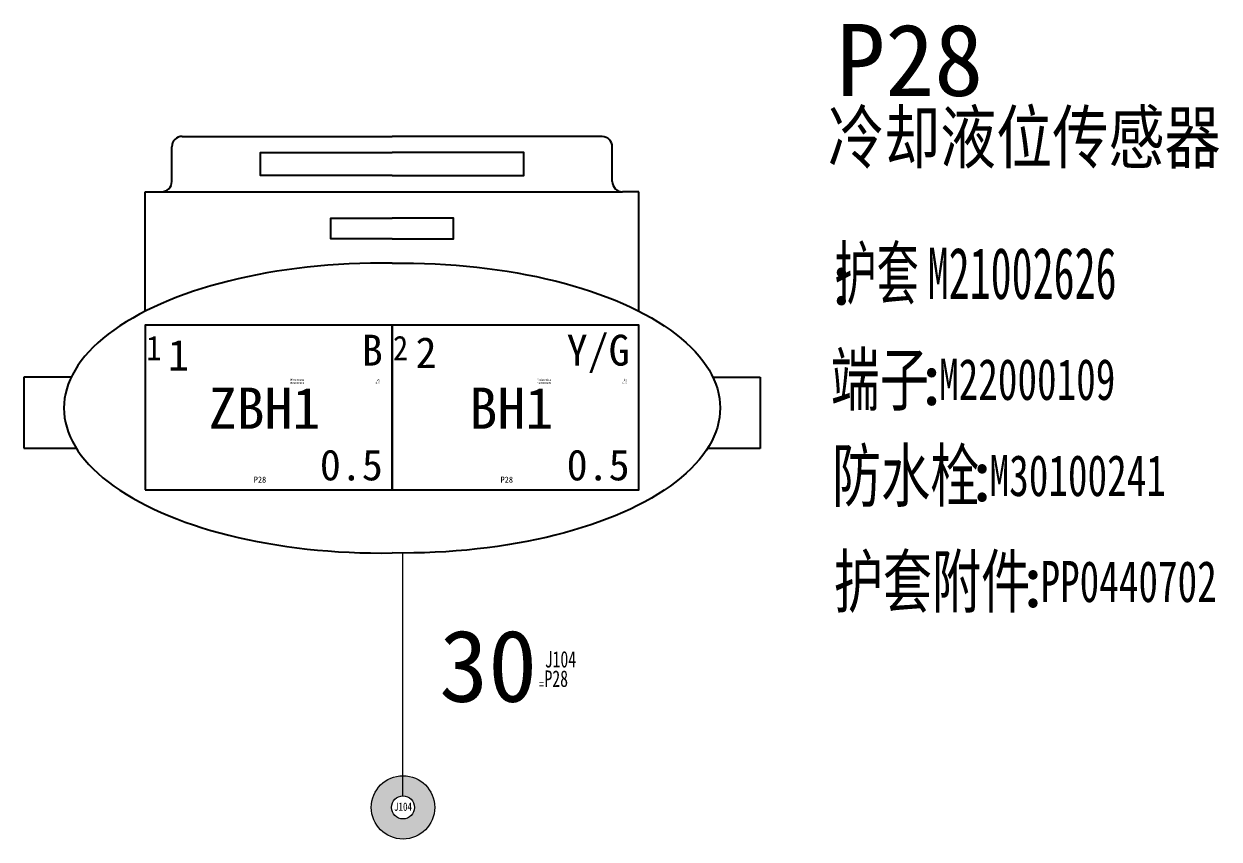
# Model space of a CAD drawing. Header units: millimetres. Extents: x -2653 to 6698, y -4403 to -42.
# Drawn here: x 752.8 to 810.9, y -865.6 to -826 of the extents above; entities that cross this region are included whole.
import ezdxf
from ezdxf.enums import TextEntityAlignment as Align

# ---------------------------------------------------------------- set-up
doc = ezdxf.new("R2010")
doc.units = ezdxf.units.MM
doc.header["$MEASUREMENT"] = 0
for name, color, linetype in [('文字', 3, 'Continuous'), ('节点长度', 1, 'Continuous'), ('节点长度-L', 32, 'Continuous'), ('轮廓线', 7, 'Continuous'), ('连接器-供应商', 43, 'Continuous'), ('连接器-功能', 63, 'Continuous'), ('连接器-名称', 53, 'Continuous'), ('连接器-编码', 52, 'Continuous'), ('附件-供应商', 43, 'Continuous'), ('附件-名称', 53, 'Continuous'), ('附件-数量', 21, 'Continuous'), ('附件-编码', 52, 'Continuous')]:
    doc.layers.add(name, color=color, linetype=linetype)
for name, color, linetype, plot in [('节点长度-E1', 53, 'Continuous', False), ('节点长度-E2', 53, 'Continuous', False), ('节点长度-不打印', 14, 'Continuous', False), ('连接器-不打印', 1, 'Continuous', False), ('连接器-位置', 12, 'Continuous', False), ('附件-不打印', 2, 'Continuous', False), ('隐藏-剥皮长度', 2, 'Continuous', False), ('隐藏-加余量', 1, 'Continuous', False), ('隐藏-备注', 1, 'Continuous', False), ('隐藏-孔位', 1, 'Continuous', False), ('隐藏-对应端子', 2, 'Continuous', False), ('隐藏-节点长度辅助', 202, 'Continuous', False), ('隐藏-规格', 1, 'Continuous', False), ('隐藏-辅助信息', 3, 'Continuous', False), ('隐藏-防水栓', 2, 'Continuous', False)]:
    doc.layers.add(name, color=color, linetype=linetype, plot=plot)
doc.styles.add('CL', font='', dxfattribs={"height": 2})
doc.styles.get("Standard").update_dxf_attribs({"font": 'txt', "bigfont": 'gbcbig.shx'})
doc.styles.get('CL').set_extended_font_data('SimSun')

# ---------------------------------------------------------------- blocks, each defined once
blk = doc.blocks.new('1205 2641')
for p, q in [((921.768, 762.223), (931.973, 762.223)), ((942.186, 762.219), (931.984, 762.223)), ((921.268, 760.036), (921.268, 761.723)), ((942.685, 760.031), (942.685, 761.719)), ((919.977, 753.727), (919.977, 759.536)), ((919.977, 759.536), (920.768, 759.536)), ((920.768, 759.536), (943.185, 759.531)), ((943.98, 759.531), (943.185, 759.531)), ((943.977, 753.722), (943.98, 759.531)), ((916.383, 750.529), (914.076, 750.529)), ((914.076, 750.529), (914.078, 747.065)), ((947.57, 750.523), (949.876, 750.522)), ((949.876, 750.522), (949.873, 747.057)), ((914.078, 747.065), (916.629, 747.065)), ((949.873, 747.057), (947.322, 747.058))]:
    blk.add_line(p, q)
for points in [[(931.974, 760.322), (925.579, 760.322), (925.579, 761.438), (931.974, 761.438)], [(931.983, 760.322), (938.378, 760.319), (938.379, 761.435), (931.984, 761.438)], [(931.974, 757.243), (928.999, 757.243), (928.999, 758.258), (931.974, 758.258)], [(931.982, 757.243), (934.957, 757.242), (934.957, 758.257), (931.982, 758.258)]]:
    blk.add_lwpolyline(points)
for points in [[(919.977, 745.05), (931.977, 745.05), (931.977, 753.05), (919.977, 753.05)], [(931.977, 745.05), (943.977, 745.05), (943.977, 753.05), (931.977, 753.05)]]:
    blk.add_lwpolyline(points, close=True)
for centre, start, end in [((921.768, 761.723), 90, 180), ((942.185, 761.719), 360, 89.97597), ((920.768, 760.036), 269.9889, 360), ((943.185, 760.031), 180, 269.97597)]:
    blk.add_arc(centre, 0.5, start, end)
blk.add_ellipse((931.448, 749.019), major_axis=(15.424, 0), ratio=0.456614, start_param=1.536658, end_param=4.746619)
at = {"extrusion": (0, 0, -1)}
blk.add_ellipse((932.504, 749.019), major_axis=(-15.424, -0.008), ratio=0.456614, start_param=1.536658, end_param=4.746619, dxfattribs=at)
at = {"char_height": 1.5, "width": 2.8797, "attachment_point": 1}
for s, insert in [('{\\f@SimSun|b0|i0|c134|p2;1}', (921.087, 752.346)), ('{\\f@SimSun|b0|i0|c134|p2;2}', (933.119, 752.467))]:
    blk.add_mtext(s, dxfattribs=dict(at, insert=insert))
blk = doc.blocks.new('连接器')
at = {"layer": '文字', "style": 'CL'}
blk.add_text(':', height=2.5, dxfattribs=at).set_placement((-3.933, -4.363), align=Align.MIDDLE_CENTER)
at = {"layer": '连接器-不打印', "color": 3, "style": 'CL', "width": 0.6, "flags": 5}
for tag, p in [('工位', (-7.189, -5.838)), ('规格', (-2.939, -5.838))]:
    blk.add_attdef(tag, text='', height=0.2, dxfattribs=at).set_placement(p, align=Align.MIDDLE_LEFT)
at = {"layer": '连接器-不打印', "color": 2, "style": 'CL', "width": 0.6, "flags": 5}
for tag, p in [('数量', (-5.117, -5.838)), ('供方编码', (-7.189, -6.29))]:
    blk.add_attdef(tag, text='', height=0.2, dxfattribs=at).set_placement(p, align=Align.MIDDLE_LEFT)
at = {"layer": '连接器-不打印', "color": 1, "style": 'CL', "width": 0.6, "flags": 5}
for tag, p in [('选项', (-7.189, -6.058)), ('备注', (-2.936, -6.058))]:
    blk.add_attdef(tag, text='', height=0.2, dxfattribs=at).set_placement(p, align=Align.MIDDLE_LEFT)
at = {"layer": '连接器-不打印', "color": 1, "style": 'CL', "width": 0.6, "flags": 1}
for tag, p in [('加余量', (-4.967, -6.058)), ('单位', (-4.967, -6.29)), ('自带线', (-2.765, -6.29))]:
    blk.add_attdef(tag, text='', height=0.2, dxfattribs=at).set_placement(p, align=Align.MIDDLE_CENTER)
at = {"layer": '连接器-位置', "color": 1, "style": 'CL', "flags": 4}
blk.add_attdef('位置', text='', height=3.5, dxfattribs=at).set_placement((-4.408, 2.42), align=Align.MIDDLE_CENTER)
at = {"layer": '连接器-供应商', "color": 3, "style": 'CL', "width": 0.6, "flags": 4}
blk.add_attdef('供应商', text='', height=2.5, dxfattribs=at).set_placement((-16.811, -4.38), align=Align.MIDDLE_RIGHT)
at = {"layer": '连接器-功能', "color": 3, "style": 'CL', "width": 0.8, "flags": 4}
blk.add_attdef('功能', text='', height=2.5, dxfattribs=at).set_placement((-4.341, -1.264), align=Align.MIDDLE_CENTER)
at = {"layer": '连接器-名称', "color": 3, "style": 'CL', "width": 0.6, "flags": 4}
blk.add_attdef('名称', text='', height=2.5, dxfattribs=at).set_placement((-4.1, -4.363), align=Align.MIDDLE_RIGHT)
at = {"layer": '连接器-编码', "color": 2, "style": 'CL', "width": 0.6, "flags": 4}
blk.add_attdef('编码', text='', height=2.5, dxfattribs=at).set_placement((-3.662, -4.363), align=Align.MIDDLE_LEFT)
blk = doc.blocks.new('附件')
at = {"layer": '文字', "color": 3, "style": 'CL'}
blk.add_text(':', height=2.5, dxfattribs=at).set_placement((-3.788, -0.382), align=Align.MIDDLE_CENTER)
at = {"layer": '附件-不打印', "color": 3, "style": 'CL', "width": 0.7, "flags": 5}
for tag, p in [('供方编码', (-8.485, -1.616)), ('范围', (-8.485, -1.318)), ('工位', (-6.896, -1.318)), ('位置', (-5.306, -1.318))]:
    blk.add_attdef(tag, text='', height=0.2, dxfattribs=at).set_placement(p, align=Align.MIDDLE_CENTER)
at = {"layer": '附件-不打印', "color": 1, "style": 'CL'}
for tag, width, flags, p in [('选项', 0.7, 13, (-6.896, -1.616)), ('备注', 0.7, 5, (-5.306, -1.616)), ('规格', 0.7, 5, (-3.717, -1.616)), ('单位', 0.6, 1, (-3.717, -1.318))]:
    blk.add_attdef(tag, text='', height=0.2, dxfattribs=dict(at, width=width, flags=flags)).set_placement(p, align=Align.MIDDLE_CENTER)
at = {"layer": '附件-供应商', "color": 3, "style": 'CL', "width": 0.7, "flags": 8}
blk.add_attdef('供应商', text='', height=2.5, dxfattribs=at).set_placement((-13.399, -0.419), align=Align.MIDDLE_RIGHT)
at = {"layer": '附件-名称', "color": 3, "style": 'CL', "width": 0.7, "flags": 4}
blk.add_attdef('名称', text='', height=2.5, dxfattribs=at).set_placement((-3.92, -0.382), align=Align.MIDDLE_RIGHT)
at = {"layer": '附件-数量', "color": 2, "style": 'CL', "width": 0.7, "flags": 2}
blk.add_attdef('*', text='', height=1, dxfattribs=at).set_placement((15.719, -0.382), align=Align.MIDDLE_CENTER)
at = {"layer": '附件-数量', "color": 2, "style": 'CL', "width": 0.7, "flags": 4}
blk.add_attdef('数量', text='', height=1.2, dxfattribs=at).set_placement((16.072, -0.382), align=Align.MIDDLE_LEFT)
at = {"layer": '附件-编码', "color": 2, "style": 'CL', "width": 0.7, "flags": 4}
blk.add_attdef('编码', text='', height=2.5, dxfattribs=at).set_placement((-3.651, -0.382), align=Align.MIDDLE_LEFT)
blk = doc.blocks.new('电线2')
at = {"layer": '轮廓线', "color": 7, "style": 'CL', "flags": 4}
for tag, p in [('颜色', (5.879, 2.803)), ('线径', (5.879, -2.776))]:
    blk.add_attdef(tag, text='', height=1.5, dxfattribs=at).set_placement(p, align=Align.MIDDLE_RIGHT)
blk.add_attdef('线号', text='', height=2, dxfattribs=at).set_placement((0.127, -0.016), align=Align.MIDDLE_CENTER)
at = {"layer": '隐藏-剥皮长度', "color": 2, "style": 'CL', "width": 0.9, "flags": 4}
blk.add_attdef('剥皮', text='', height=0.1, dxfattribs=at).set_placement((5.742, 1.222), align=Align.MIDDLE_RIGHT)
at = {"layer": '隐藏-加余量', "color": 1, "style": 'CL', "width": 0.9, "flags": 4}
blk.add_attdef('加余量', text='', height=0.1, dxfattribs=at).set_placement((5.742, 1.362), align=Align.MIDDLE_RIGHT)
at = {"layer": '隐藏-备注', "color": 1, "style": 'CL', "width": 0.9, "flags": 5}
blk.add_attdef('备注', text='', height=0.1, dxfattribs=at).set_placement((3.704, -1.38), align=Align.MIDDLE_CENTER)
at = {"layer": '隐藏-孔位', "color": 6, "style": 'CL', "width": 0.9, "flags": 4}
blk.add_attdef('孔位', text='', height=1.2, dxfattribs=at).set_placement((-5.625, 2.907), align=Align.MIDDLE_LEFT)
at = {"layer": '隐藏-对应端子', "color": 2, "style": 'CL', "width": 0.9, "flags": 4}
blk.add_attdef('对应簧片', text='', height=0.1, dxfattribs=at).set_placement((2.055, 1.208), align=Align.MIDDLE_RIGHT)
at = {"layer": '隐藏-规格', "color": 1, "style": 'CL', "width": 0.9, "flags": 5}
blk.add_attdef('规格', text='', height=0.2, dxfattribs=at).set_placement((5.742, -1.391), align=Align.MIDDLE_RIGHT)
at = {"layer": '隐藏-辅助信息', "color": 3, "style": 'CL', "width": 0.9, "flags": 5}
for tag, p in [('供方编码', (3.704, 1.236)), ('编码', (3.704, 1.37))]:
    blk.add_attdef(tag, text='', height=0.1, dxfattribs=at).set_placement(p, align=Align.MIDDLE_CENTER)
at = {"layer": '隐藏-辅助信息', "color": 2, "style": 'CL', "width": 0.9, "flags": 5}
for tag, p in [('辅助', (3.704, 1.511)), ('标识管', (3.704, -1.138))]:
    blk.add_attdef(tag, text='', height=0.1, dxfattribs=at).set_placement(p, align=Align.MIDDLE_CENTER)
at = {"layer": '隐藏-辅助信息', "color": 3, "style": 'CL', "width": 0.9, "flags": 5}
for tag, p in [('线种', (2.055, -1.261)), ('工位', (2.055, -1.38))]:
    blk.add_attdef(tag, text='', height=0.1, dxfattribs=at).set_placement(p, align=Align.MIDDLE_RIGHT)
at = {"layer": '隐藏-辅助信息', "color": 1, "style": 'CL', "width": 0.9, "flags": 5}
blk.add_attdef('选项', text='', height=0.1, dxfattribs=at).set_placement((3.704, -1.261), align=Align.MIDDLE_CENTER)
at = {"layer": '隐藏-辅助信息', "color": 4, "style": 'CL', "width": 0.9, "flags": 4}
blk.add_attdef('位置', text='', height=0.3, dxfattribs=at).set_placement((-0.094, -3.491), align=Align.MIDDLE_CENTER)
at = {"layer": '隐藏-防水栓', "color": 2, "style": 'CL', "width": 0.9, "flags": 4}
blk.add_attdef('防水栓', text='', height=0.1, dxfattribs=at).set_placement((2.055, 1.362), align=Align.MIDDLE_RIGHT)
blk = doc.blocks.new('分支点')
at = {"layer": '轮廓线'}
h = blk.add_hatch(color=1, dxfattribs=at)
edge = h.paths.add_edge_path()
edge.add_arc((-0.001, 0.001), 1.54, 0, 360)
edge = h.paths.add_edge_path(flags=16)
edge.add_arc((-0.001, 0.001), 0.56, 0, 360)
at = {"layer": '轮廓线', "color": 1, "linetype": 'ByBlock', "lineweight": -2}
for radius in [1.54, 0.56]:
    blk.add_circle((-0.001, 0.001), radius, dxfattribs=at)
at = {"layer": '轮廓线', "color": 2, "style": 'CL', "width": 0.8}
blk.add_attdef('位置', text='', height=0.4, dxfattribs=at).set_placement((-0.002, 0.035), align=Align.MIDDLE_CENTER)
at = {"layer": '隐藏-辅助信息', "color": 1, "style": 'CL', "width": 0.8, "flags": 13}
blk.add_attdef('选项', text='', height=0.1, dxfattribs=at).set_placement((-0.002, -0.464), align=Align.MIDDLE_CENTER)
blk = doc.blocks.new('节点长度')
at = {"layer": '节点长度-E1', "color": 202, "ltscale": 0.5, "style": 'CL', "width": 0.7, "flags": 4}
blk.add_attdef('E1', text='', height=0.8, dxfattribs=at).set_placement((1.351, 0.931), align=Align.MIDDLE_LEFT)
at = {"layer": '节点长度-E2', "color": 202, "ltscale": 0.5, "style": 'CL', "width": 0.7, "flags": 4}
blk.add_attdef('E2', text='', height=0.8, dxfattribs=at).set_placement((1.339, -0.011), align=Align.MIDDLE_LEFT)
at = {"layer": '节点长度-L', "color": 1, "ltscale": 0.5, "style": 'CL', "flags": 4}
blk.add_attdef('L', text='', height=2, dxfattribs=at).set_placement((0.98, 0.612), align=Align.MIDDLE_RIGHT)
at = {"layer": '节点长度-不打印', "color": 202, "ltscale": 0.5, "style": 'CL', "width": 0.7}
blk.add_text('=', height=0.5, dxfattribs=at).set_placement((1.189, -0.273), align=Align.MIDDLE_CENTER)
at = {"layer": '节点长度-不打印', "color": 1, "style": 'CL', "width": 0.8, "flags": 13}
blk.add_attdef('选项', text='', height=0.1, dxfattribs=at).set_placement((0.334, -0.1), align=Align.MIDDLE_CENTER)

msp = doc.modelspace()

# ---------------------------------------------------------------- linework, layer by layer
at = {"layer": '轮廓线', "lineweight": 0}
msp.add_line((771.26, -863.507), (771.26, -851.702), dxfattribs=at)

# ---------------------------------------------------------------- block references
at = {"lineweight": -3}
ref = msp.add_blockref('连接器', (796.507, -834.02), dxfattribs=at)
ref.add_attrib('位置', 'P28', dxfattribs={"layer": '连接器-位置', "color": 1, "height": 3.5, "style": 'CL', "flags": 8}).set_placement((795.9, -827.736), align=Align.MIDDLE_CENTER)
ref.add_attrib('功能', '冷却液位传感器', dxfattribs={"layer": '连接器-功能', "color": 3, "height": 2.5, "style": 'CL', "width": 0.8, "flags": 8}).set_placement((791.92, -831.494), align=Align.MIDDLE_LEFT)
ref.add_attrib('名称', '护套', dxfattribs={"layer": '连接器-名称', "color": 3, "height": 2.5, "style": 'CL', "width": 0.6, "flags": 8}).set_placement((796.335, -838.105), align=Align.MIDDLE_RIGHT)
ref.add_attrib('编码', 'M21002626', dxfattribs={"layer": '连接器-编码', "color": 7, "height": 2.5, "style": 'CL', "width": 0.6}).set_placement((796.771, -838.105), align=Align.MIDDLE_LEFT)
msp.add_blockref('1205 2641', (-161.247, -1593.679), dxfattribs=at)
ref = msp.add_blockref('电线2', (764.401, -844.647), dxfattribs=at)
ref.add_attrib('线号', 'ZBH1', dxfattribs={"layer": '轮廓线', "color": 7, "height": 2, "style": 'CL'}).set_placement((764.528, -844.664), align=Align.MIDDLE_CENTER)
ref.add_attrib('线径', '0.5', dxfattribs={"layer": '轮廓线', "color": 7, "height": 1.5, "style": 'CL'}).set_placement((770.28, -847.423), align=Align.MIDDLE_RIGHT)
ref.add_attrib('颜色', 'B', dxfattribs={"layer": '轮廓线', "color": 7, "height": 1.5, "style": 'CL'}).set_placement((770.28, -841.844), align=Align.MIDDLE_RIGHT)
ref.add_attrib('孔位', '1', dxfattribs={"layer": '隐藏-孔位', "color": 6, "height": 1.2, "style": 'CL', "width": 0.9}).set_placement((758.776, -841.74), align=Align.MIDDLE_LEFT)
ref.add_attrib('剥皮', '4.5', dxfattribs={"layer": '隐藏-剥皮长度', "color": 2, "height": 0.1, "style": 'CL', "width": 0.9}).set_placement((770.143, -843.426), align=Align.MIDDLE_RIGHT)
ref.add_attrib('对应簧片', 'M22000109', dxfattribs={"layer": '隐藏-对应端子', "color": 2, "height": 0.1, "style": 'CL', "width": 0.9}).set_placement((766.457, -843.439), align=Align.MIDDLE_RIGHT)
ref.add_attrib('防水栓', 'M30100241', dxfattribs={"layer": '隐藏-防水栓', "color": 2, "height": 0.1, "style": 'CL', "width": 0.9}).set_placement((766.457, -843.285), align=Align.MIDDLE_RIGHT)
ref.add_attrib('加余量', '25', dxfattribs={"layer": '隐藏-加余量', "color": 1, "height": 0.1, "style": 'CL', "width": 0.9}).set_placement((770.143, -843.285), align=Align.MIDDLE_RIGHT)
ref.add_attrib('位置', 'P28', dxfattribs={"layer": '隐藏-辅助信息', "color": 4, "height": 0.3, "style": 'CL', "width": 0.9}).set_placement((764.307, -848.138), align=Align.MIDDLE_CENTER)
ref = msp.add_blockref('电线2', (776.401, -844.647), dxfattribs=at)
ref.add_attrib('线号', 'BH1', dxfattribs={"layer": '轮廓线', "color": 7, "height": 2, "style": 'CL'}).set_placement((776.528, -844.664), align=Align.MIDDLE_CENTER)
ref.add_attrib('线径', '0.5', dxfattribs={"layer": '轮廓线', "color": 7, "height": 1.5, "style": 'CL'}).set_placement((782.28, -847.423), align=Align.MIDDLE_RIGHT)
ref.add_attrib('颜色', 'Y/G', dxfattribs={"layer": '轮廓线', "color": 7, "height": 1.5, "style": 'CL'}).set_placement((782.28, -841.844), align=Align.MIDDLE_RIGHT)
ref.add_attrib('孔位', '2', dxfattribs={"layer": '隐藏-孔位', "color": 6, "height": 1.2, "style": 'CL', "width": 0.9}).set_placement((770.776, -841.74), align=Align.MIDDLE_LEFT)
ref.add_attrib('剥皮', '4.5', dxfattribs={"layer": '隐藏-剥皮长度', "color": 2, "height": 0.1, "style": 'CL', "width": 0.9}).set_placement((782.143, -843.426), align=Align.MIDDLE_RIGHT)
ref.add_attrib('对应簧片', 'M22000109', dxfattribs={"layer": '隐藏-对应端子', "color": 2, "height": 0.1, "style": 'CL', "width": 0.9}).set_placement((778.457, -843.439), align=Align.MIDDLE_RIGHT)
ref.add_attrib('防水栓', 'M30100241', dxfattribs={"layer": '隐藏-防水栓', "color": 2, "height": 0.1, "style": 'CL', "width": 0.9}).set_placement((778.457, -843.285), align=Align.MIDDLE_RIGHT)
ref.add_attrib('加余量', '25', dxfattribs={"layer": '隐藏-加余量', "color": 1, "height": 0.1, "style": 'CL', "width": 0.9}).set_placement((782.143, -843.285), align=Align.MIDDLE_RIGHT)
ref.add_attrib('位置', 'P28', dxfattribs={"layer": '隐藏-辅助信息', "color": 4, "height": 0.3, "style": 'CL', "width": 0.9}).set_placement((776.307, -848.138), align=Align.MIDDLE_CENTER)
ref = msp.add_blockref('附件', (800.75, -842.88), dxfattribs=at)
ref.add_attrib('名称', '端子', dxfattribs={"layer": '附件-名称', "color": 3, "height": 2.5, "style": 'CL', "width": 0.7, "flags": 8}).set_placement((796.826, -843.263), align=Align.MIDDLE_RIGHT)
ref.add_attrib('编码', 'M22000109', dxfattribs={"layer": '附件-编码', "color": 2, "height": 2, "style": 'CL', "width": 0.7}).set_placement((797.326, -843.263), align=Align.MIDDLE_LEFT)
ref = msp.add_blockref('附件', (803.205, -847.554), dxfattribs=at)
ref.add_attrib('名称', '防水栓', dxfattribs={"layer": '附件-名称', "color": 3, "height": 2.5, "style": 'CL', "width": 0.7, "flags": 8}).set_placement((799.281, -847.936), align=Align.MIDDLE_RIGHT)
ref.add_attrib('编码', 'M30100241', dxfattribs={"layer": '附件-编码', "color": 2, "height": 2, "style": 'CL', "width": 0.7}).set_placement((799.781, -847.936), align=Align.MIDDLE_LEFT)
ref = msp.add_blockref('附件', (805.679, -852.703), dxfattribs=at)
ref.add_attrib('名称', '护套附件', dxfattribs={"layer": '附件-名称', "color": 3, "height": 2.5, "style": 'CL', "width": 0.7, "flags": 8}).set_placement((801.755, -853.086), align=Align.MIDDLE_RIGHT)
ref.add_attrib('编码', 'PP0440702', dxfattribs={"layer": '附件-编码', "color": 2, "height": 2, "style": 'CL', "width": 0.7}).set_placement((802.255, -853.086), align=Align.MIDDLE_LEFT)
at = {"lineweight": 0}
msp.add_blockref('分支点', (771.262, -864.068), dxfattribs=at).add_auto_attribs({'位置': 'J104'})
at = {"layer": '轮廓线', "lineweight": 0}
ref = msp.add_blockref('节点长度', (776.803, -857.798), dxfattribs=at)
ref.add_attrib('L', '30', dxfattribs={"layer": '节点长度', "color": 1, "ltscale": 0.5, "height": 3.5, "style": 'CL'}).set_placement((777.783, -857.186), align=Align.MIDDLE_RIGHT)
ref.add_attrib('E1', 'J104', dxfattribs={"layer": '隐藏-节点长度辅助', "color": 202, "ltscale": 0.5, "height": 0.8, "style": 'CL', "width": 0.7}).set_placement((778.154, -856.867), align=Align.MIDDLE_LEFT)
ref.add_attrib('E2', 'P28', dxfattribs={"layer": '隐藏-节点长度辅助', "color": 202, "ltscale": 0.5, "height": 0.8, "style": 'CL', "width": 0.7}).set_placement((778.142, -857.809), align=Align.MIDDLE_LEFT)

doc.saveas('drawing.dxf')
